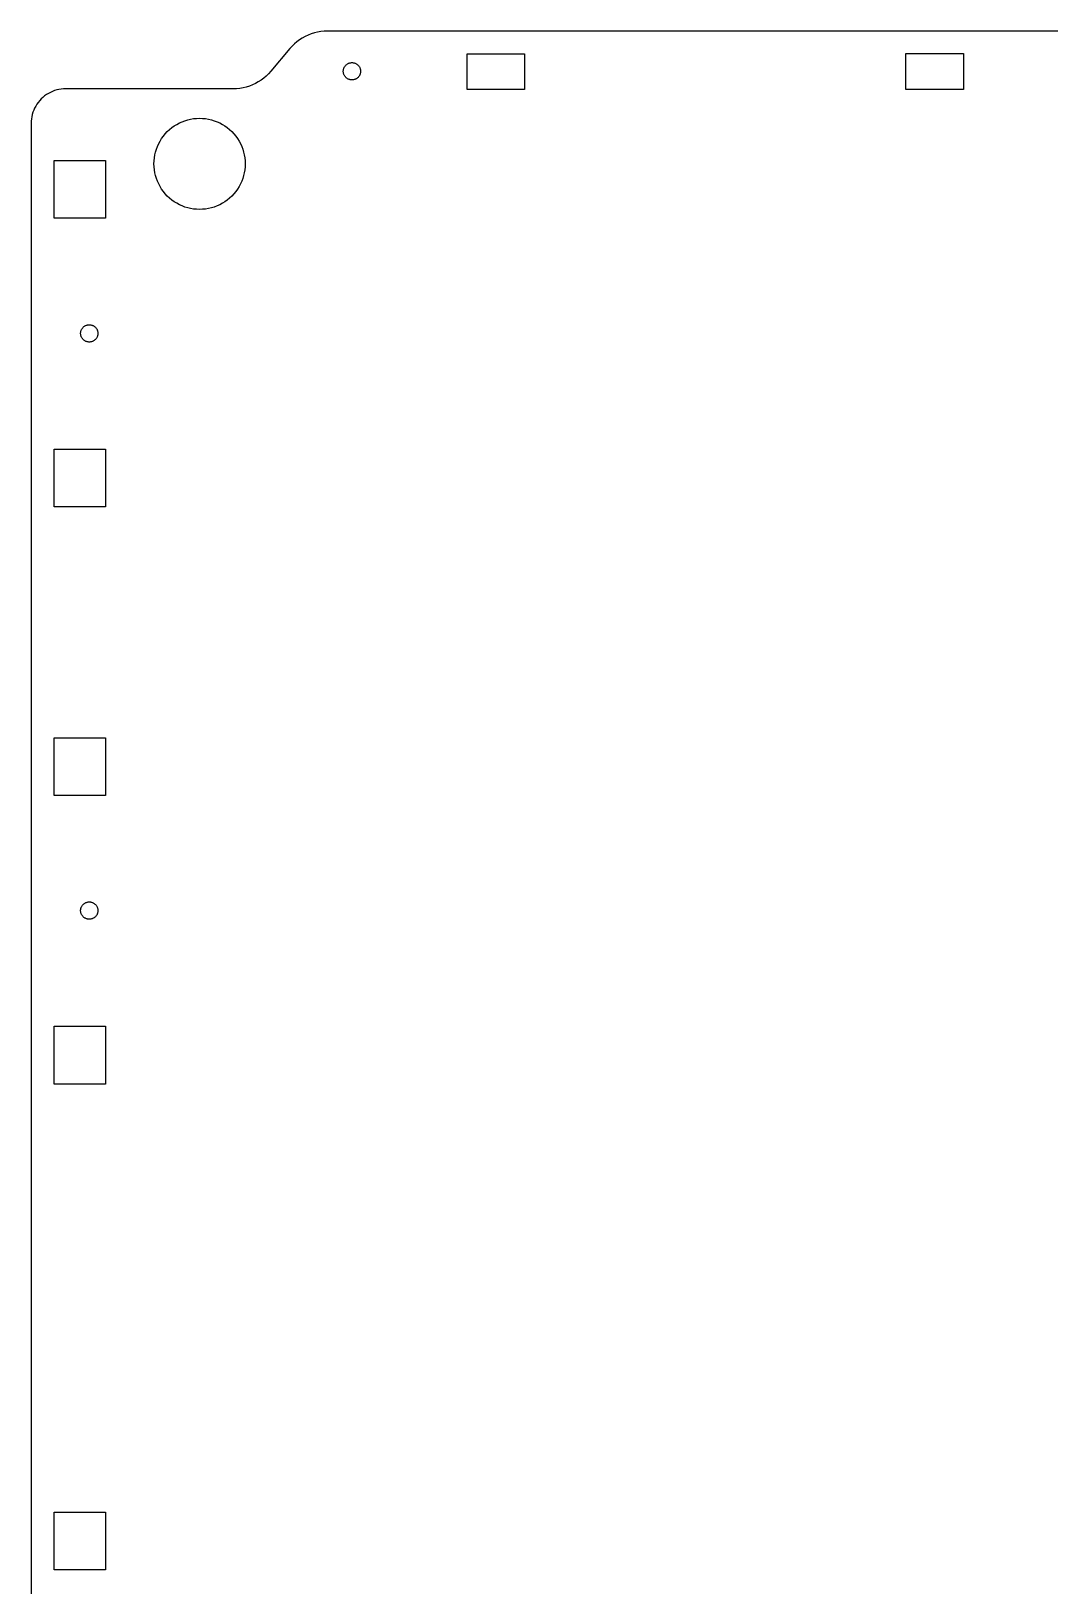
# Model space of a CAD drawing. Header units: metres. Extents: x -1 to 830, y 0 to 1551.
# Drawn here: x -0.6 to 176, y 762.2 to 1031.6 of the extents above; entities that cross this region are included whole.
import ezdxf

# ---------------------------------------------------------------- set-up
doc = ezdxf.new("R2010")
doc.units = ezdxf.units.M

msp = doc.modelspace()

# ---------------------------------------------------------------- linework, layer by layer
for p, q in [((45.0137, 1029.37), (44.6055, 1028.97)), ((45.4482, 1029.74), (45.0137, 1029.37)), ((45.9072, 1030.08), (45.4482, 1029.74)), ((46.3867, 1030.38), (45.9072, 1030.08)), ((46.8867, 1030.66), (46.3867, 1030.38)), ((47.4033, 1030.9), (46.8867, 1030.66)), ((47.9355, 1031.11), (47.4033, 1030.9)), ((48.4805, 1031.28), (47.9355, 1031.11)), ((49.0352, 1031.41), (48.4805, 1031.28)), ((49.5977, 1031.5), (49.0352, 1031.41)), ((50.165, 1031.56), (49.5977, 1031.5)), ((50.7354, 1031.58), (50.165, 1031.56)), ((311.025, 1031.58), (50.7354, 1031.58)), ((44.2236, 1028.54), (40.9277, 1024.62)), ((44.6055, 1028.97), (44.2236, 1028.54)), ((74.9375, 1021.46), (74.9375, 1027.66)), ((74.9375, 1027.66), (84.9102, 1027.66)), ((84.9102, 1027.66), (84.9102, 1021.46)), ((151.012, 1021.47), (151.012, 1027.67)), ((151.012, 1027.67), (160.983, 1027.67)), ((160.983, 1027.67), (160.983, 1021.47)), ((40.1387, 1023.79), (39.7041, 1023.42)), ((40.5469, 1024.19), (40.1387, 1023.79)), ((40.9277, 1024.62), (40.5469, 1024.19)), ((53.4932, 1024.62), (53.4961, 1024.72)), ((53.4961, 1024.52), (53.4932, 1024.62)), ((53.4961, 1024.72), (53.5059, 1024.81)), ((53.5059, 1024.42), (53.4961, 1024.52)), ((53.5059, 1024.81), (53.5215, 1024.91)), ((53.5215, 1024.33), (53.5059, 1024.42)), ((53.5215, 1024.91), (53.5439, 1025.01)), ((53.5439, 1024.23), (53.5215, 1024.33)), ((53.5439, 1025.01), (53.5723, 1025.1)), ((53.5723, 1024.14), (53.5439, 1024.23)), ((53.5723, 1025.1), (53.6064, 1025.19)), ((53.6064, 1024.04), (53.5723, 1024.14)), ((53.6064, 1025.19), (53.6475, 1025.28)), ((53.6475, 1023.96), (53.6064, 1024.04)), ((53.6475, 1025.28), (53.6934, 1025.37)), ((53.6934, 1023.87), (53.6475, 1023.96)), ((53.6934, 1025.37), (53.7451, 1025.45)), ((53.7451, 1023.79), (53.6934, 1023.87)), ((53.7451, 1025.45), (53.8027, 1025.53)), ((53.8027, 1023.71), (53.7451, 1023.79)), ((53.8027, 1025.53), (53.8652, 1025.61)), ((53.8652, 1023.63), (53.8027, 1023.71)), ((53.8652, 1025.61), (53.9316, 1025.68)), ((53.9316, 1025.68), (54.0039, 1025.75)), ((54.0039, 1025.75), (54.0801, 1025.81)), ((54.0801, 1025.81), (54.1592, 1025.87)), ((54.1592, 1025.87), (54.2432, 1025.92)), ((54.2432, 1025.92), (54.3291, 1025.96)), ((54.3291, 1025.96), (54.4189, 1026)), ((54.4189, 1026), (54.5107, 1026.04)), ((54.5107, 1026.04), (54.6045, 1026.07)), ((54.6045, 1026.07), (54.7002, 1026.09)), ((54.7002, 1026.09), (54.7969, 1026.11)), ((54.7969, 1026.11), (54.8945, 1026.12)), ((54.8945, 1026.12), (55.0908, 1026.12)), ((55.0908, 1026.12), (55.1885, 1026.11)), ((55.1885, 1026.11), (55.2852, 1026.09)), ((55.2852, 1026.09), (55.3809, 1026.07)), ((55.3809, 1026.07), (55.4746, 1026.04)), ((55.4746, 1026.04), (55.5664, 1026)), ((55.5664, 1026), (55.6562, 1025.96)), ((55.6562, 1025.96), (55.7432, 1025.92)), ((55.7432, 1025.92), (55.8262, 1025.87)), ((55.8262, 1025.87), (55.9062, 1025.81)), ((55.9062, 1025.81), (55.9814, 1025.75)), ((55.9814, 1025.75), (56.0537, 1025.68)), ((56.0537, 1025.68), (56.1201, 1025.61)), ((56.1201, 1025.61), (56.1826, 1025.53)), ((56.1826, 1023.71), (56.1201, 1023.63)), ((56.1826, 1025.53), (56.2402, 1025.45)), ((56.2402, 1023.79), (56.1826, 1023.71)), ((56.2402, 1025.45), (56.292, 1025.37)), ((56.292, 1023.87), (56.2402, 1023.79)), ((56.292, 1025.37), (56.3379, 1025.28)), ((56.3379, 1023.96), (56.292, 1023.87)), ((56.3379, 1025.28), (56.3789, 1025.19)), ((56.3789, 1024.04), (56.3379, 1023.96)), ((56.3789, 1025.19), (56.4131, 1025.1)), ((56.4131, 1024.14), (56.3789, 1024.04)), ((56.4131, 1025.1), (56.4414, 1025.01)), ((56.4414, 1024.23), (56.4131, 1024.14)), ((56.4414, 1025.01), (56.4639, 1024.91)), ((56.4639, 1024.33), (56.4414, 1024.23)), ((56.4639, 1024.91), (56.4795, 1024.81)), ((56.4795, 1024.42), (56.4639, 1024.33)), ((56.4795, 1024.81), (56.4893, 1024.72)), ((56.4893, 1024.52), (56.4795, 1024.42)), ((56.4893, 1024.72), (56.4932, 1024.62)), ((56.4932, 1024.62), (56.4893, 1024.52)), ((2.72656, 1020.96), (2.38086, 1020.78)), ((3.08398, 1021.12), (2.72656, 1020.96)), ((3.45215, 1021.26), (3.08398, 1021.12)), ((3.82715, 1021.38), (3.45215, 1021.26)), ((4.20996, 1021.46), (3.82715, 1021.38)), ((4.59766, 1021.53), (4.20996, 1021.46)), ((4.98828, 1021.57), (4.59766, 1021.53)), ((5.38086, 1021.58), (4.98828, 1021.57)), ((34.417, 1021.58), (5.38086, 1021.58)), ((34.9873, 1021.6), (34.417, 1021.58)), ((35.5547, 1021.66), (34.9873, 1021.6)), ((36.1172, 1021.75), (35.5547, 1021.66)), ((36.6719, 1021.88), (36.1172, 1021.75)), ((37.2168, 1022.05), (36.6719, 1021.88)), ((37.748, 1022.26), (37.2168, 1022.05)), ((38.2656, 1022.5), (37.748, 1022.26)), ((38.7656, 1022.78), (38.2656, 1022.5)), ((39.2451, 1023.08), (38.7656, 1022.78)), ((39.7041, 1023.42), (39.2451, 1023.08)), ((53.9316, 1023.56), (53.8652, 1023.63)), ((54.0039, 1023.49), (53.9316, 1023.56)), ((54.0801, 1023.43), (54.0039, 1023.49)), ((54.1592, 1023.37), (54.0801, 1023.43)), ((54.2432, 1023.32), (54.1592, 1023.37)), ((54.3291, 1023.27), (54.2432, 1023.32)), ((54.4189, 1023.23), (54.3291, 1023.27)), ((54.5107, 1023.2), (54.4189, 1023.23)), ((54.6045, 1023.17), (54.5107, 1023.2)), ((54.7002, 1023.15), (54.6045, 1023.17)), ((54.7969, 1023.13), (54.7002, 1023.15)), ((54.8945, 1023.12), (54.7969, 1023.13)), ((55.0908, 1023.12), (54.8945, 1023.12)), ((55.1885, 1023.13), (55.0908, 1023.12)), ((55.2852, 1023.15), (55.1885, 1023.13)), ((55.3809, 1023.17), (55.2852, 1023.15)), ((55.4746, 1023.2), (55.3809, 1023.17)), ((55.5664, 1023.23), (55.4746, 1023.2)), ((55.6562, 1023.27), (55.5664, 1023.23)), ((55.7432, 1023.32), (55.6562, 1023.27)), ((55.8262, 1023.37), (55.7432, 1023.32)), ((55.9062, 1023.43), (55.8262, 1023.37)), ((55.9814, 1023.49), (55.9062, 1023.43)), ((56.0537, 1023.56), (55.9814, 1023.49)), ((56.1201, 1023.63), (56.0537, 1023.56)), ((84.9102, 1021.46), (74.9375, 1021.46)), ((160.983, 1021.47), (151.012, 1021.47)), ((0.18457, 1018.58), (-0.00098, 1018.23)), ((0.3916, 1018.91), (0.18457, 1018.58)), ((0.62012, 1019.23), (0.3916, 1018.91)), ((0.86914, 1019.54), (0.62012, 1019.23)), ((1.1377, 1019.82), (0.86914, 1019.54)), ((1.4248, 1020.09), (1.1377, 1019.82)), ((1.72754, 1020.34), (1.4248, 1020.09)), ((2.04688, 1020.57), (1.72754, 1020.34)), ((2.38086, 1020.78), (2.04688, 1020.57)), ((-0.60645, 1015.97), (-0.61914, 1015.58)), ((-0.61914, 1015.58), (-0.61914, 534.27)), ((-0.56836, 1016.36), (-0.60645, 1015.97)), ((-0.50391, 1016.75), (-0.56836, 1016.36)), ((-0.41504, 1017.13), (-0.50391, 1016.75)), ((-0.30078, 1017.51), (-0.41504, 1017.13)), ((-0.16309, 1017.88), (-0.30078, 1017.51)), ((-0.00098, 1018.23), (-0.16309, 1017.88)), ((24.6309, 1015.42), (25.0859, 1015.67)), ((25.0859, 1015.67), (25.5576, 1015.88)), ((25.5576, 1015.88), (26.041, 1016.06)), ((26.041, 1016.06), (26.5361, 1016.21)), ((26.5361, 1016.21), (27.0391, 1016.33)), ((27.0391, 1016.33), (27.5488, 1016.41)), ((27.5488, 1016.41), (28.0635, 1016.46)), ((28.0635, 1016.46), (28.5801, 1016.48)), ((28.5801, 1016.48), (29.0967, 1016.46)), ((29.0967, 1016.46), (29.6113, 1016.41)), ((29.6113, 1016.41), (30.1221, 1016.33)), ((30.1221, 1016.33), (30.625, 1016.21)), ((30.625, 1016.21), (31.1201, 1016.06)), ((31.1201, 1016.06), (31.6035, 1015.88)), ((31.6035, 1015.88), (32.0742, 1015.67)), ((32.0742, 1015.67), (32.5303, 1015.42)), ((21.7393, 1012.53), (22.0117, 1012.97)), ((22.0117, 1012.97), (22.3125, 1013.39)), ((22.3125, 1013.39), (22.6406, 1013.79)), ((22.6406, 1013.79), (22.9941, 1014.17)), ((22.9941, 1014.17), (23.3721, 1014.52)), ((23.3721, 1014.52), (23.7715, 1014.85)), ((23.7715, 1014.85), (24.1914, 1015.15)), ((24.1914, 1015.15), (24.6309, 1015.42)), ((32.5303, 1015.42), (32.9697, 1015.15)), ((32.9697, 1015.15), (33.3896, 1014.85)), ((33.3896, 1014.85), (33.7891, 1014.52)), ((33.7891, 1014.52), (34.167, 1014.17)), ((34.167, 1014.17), (34.5195, 1013.79)), ((34.5195, 1013.79), (34.8477, 1013.39)), ((34.8477, 1013.39), (35.1494, 1012.97)), ((35.1494, 1012.97), (35.4219, 1012.53)), ((20.832, 1010.12), (20.9492, 1010.63)), ((20.9492, 1010.63), (21.0996, 1011.12)), ((21.0996, 1011.12), (21.2822, 1011.6)), ((21.2822, 1011.6), (21.4951, 1012.08)), ((21.4951, 1012.08), (21.7393, 1012.53)), ((35.4219, 1012.53), (35.666, 1012.08)), ((35.666, 1012.08), (35.8789, 1011.6)), ((35.8789, 1011.6), (36.0615, 1011.12)), ((36.0615, 1011.12), (36.2109, 1010.63)), ((36.2109, 1010.63), (36.3291, 1010.12)), ((3.3584, 999.15), (3.3584, 1009.15)), ((3.3584, 1009.15), (12.2646, 1009.15)), ((12.2646, 1009.15), (12.2646, 999.15)), ((20.6807, 1008.58), (20.6973, 1009.1)), ((20.6973, 1008.06), (20.6807, 1008.58)), ((20.6973, 1009.1), (20.748, 1009.61)), ((20.748, 1007.55), (20.6973, 1008.06)), ((20.748, 1009.61), (20.832, 1010.12)), ((20.832, 1007.04), (20.748, 1007.55)), ((36.3291, 1010.12), (36.4131, 1009.61)), ((36.4131, 1007.55), (36.3291, 1007.04)), ((36.4131, 1009.61), (36.4639, 1009.1)), ((36.4639, 1008.06), (36.4131, 1007.55)), ((36.4639, 1009.1), (36.4805, 1008.58)), ((36.4805, 1008.58), (36.4639, 1008.06)), ((20.9492, 1006.54), (20.832, 1007.04)), ((21.0996, 1006.04), (20.9492, 1006.54)), ((21.2822, 1005.56), (21.0996, 1006.04)), ((21.4951, 1005.09), (21.2822, 1005.56)), ((21.7393, 1004.63), (21.4951, 1005.09)), ((35.666, 1005.09), (35.4219, 1004.63)), ((35.8789, 1005.56), (35.666, 1005.09)), ((36.0615, 1006.04), (35.8789, 1005.56)), ((36.2109, 1006.54), (36.0615, 1006.04)), ((36.3291, 1007.04), (36.2109, 1006.54)), ((22.0117, 1004.19), (21.7393, 1004.63)), ((22.3125, 1003.77), (22.0117, 1004.19)), ((22.6406, 1003.37), (22.3125, 1003.77)), ((22.9941, 1003), (22.6406, 1003.37)), ((23.3721, 1002.64), (22.9941, 1003)), ((23.7715, 1002.31), (23.3721, 1002.64)), ((24.1914, 1002.01), (23.7715, 1002.31)), ((33.3896, 1002.31), (32.9697, 1002.01)), ((33.7891, 1002.64), (33.3896, 1002.31)), ((34.167, 1003), (33.7891, 1002.64)), ((34.5195, 1003.37), (34.167, 1003)), ((34.8477, 1003.77), (34.5195, 1003.37)), ((35.1494, 1004.19), (34.8477, 1003.77)), ((35.4219, 1004.63), (35.1494, 1004.19)), ((24.6309, 1001.74), (24.1914, 1002.01)), ((25.0859, 1001.5), (24.6309, 1001.74)), ((25.5576, 1001.28), (25.0859, 1001.5)), ((26.041, 1001.1), (25.5576, 1001.28)), ((26.5361, 1000.95), (26.041, 1001.1)), ((27.0391, 1000.83), (26.5361, 1000.95)), ((27.5488, 1000.75), (27.0391, 1000.83)), ((28.0635, 1000.7), (27.5488, 1000.75)), ((28.5801, 1000.68), (28.0635, 1000.7)), ((29.0967, 1000.7), (28.5801, 1000.68)), ((29.6113, 1000.75), (29.0967, 1000.7)), ((30.1221, 1000.83), (29.6113, 1000.75)), ((30.625, 1000.95), (30.1221, 1000.83)), ((31.1201, 1001.1), (30.625, 1000.95)), ((31.6035, 1001.28), (31.1201, 1001.1)), ((32.0742, 1001.5), (31.6035, 1001.28)), ((32.5303, 1001.74), (32.0742, 1001.5)), ((32.9697, 1002.01), (32.5303, 1001.74)), ((12.2646, 999.15), (3.3584, 999.15)), ((8.71191, 980.507), (8.79883, 980.554)), ((8.79883, 980.554), (8.8877, 980.594)), ((8.8877, 980.594), (8.97949, 980.629)), ((8.97949, 980.629), (9.07324, 980.657)), ((9.07324, 980.657), (9.16895, 980.68)), ((9.16895, 980.68), (9.2666, 980.695)), ((9.2666, 980.695), (9.36426, 980.705)), ((9.36426, 980.705), (9.46191, 980.708)), ((9.46191, 980.708), (9.56055, 980.705)), ((9.56055, 980.705), (9.6582, 980.695)), ((9.6582, 980.695), (9.75488, 980.68)), ((9.75488, 980.68), (9.85059, 980.657)), ((9.85059, 980.657), (9.94434, 980.629)), ((9.94434, 980.629), (10.0361, 980.594)), ((10.0361, 980.594), (10.125, 980.554)), ((10.125, 980.554), (10.2119, 980.507)), ((7.96191, 979.208), (7.96484, 979.307)), ((7.96484, 979.11), (7.96191, 979.208)), ((7.96484, 979.307), (7.97461, 979.404)), ((7.97461, 979.013), (7.96484, 979.11)), ((7.97461, 979.404), (7.99121, 979.501)), ((7.99121, 978.915), (7.97461, 979.013)), ((7.99121, 979.501), (8.0127, 979.597)), ((8.0127, 978.82), (7.99121, 978.915)), ((8.0127, 979.597), (8.04199, 979.69)), ((8.04199, 978.726), (8.0127, 978.82)), ((8.04199, 979.69), (8.07617, 979.782)), ((8.07617, 978.634), (8.04199, 978.726)), ((8.07617, 979.782), (8.11621, 979.871)), ((8.11621, 978.545), (8.07617, 978.634)), ((8.11621, 979.871), (8.16309, 979.958)), ((8.16309, 978.458), (8.11621, 978.545)), ((8.16309, 979.958), (8.21484, 980.041)), ((8.21484, 978.375), (8.16309, 978.458)), ((8.21484, 980.041), (8.27148, 980.121)), ((8.27148, 978.295), (8.21484, 978.375)), ((8.27148, 980.121), (8.33398, 980.197)), ((8.33398, 978.219), (8.27148, 978.295)), ((8.33398, 980.197), (8.40137, 980.269)), ((8.40137, 978.147), (8.33398, 978.219)), ((8.40137, 980.269), (8.47266, 980.336)), ((8.47266, 978.08), (8.40137, 978.147)), ((8.47266, 980.336), (8.54883, 980.398)), ((8.54883, 978.018), (8.47266, 978.08)), ((8.54883, 980.398), (8.62891, 980.455)), ((8.62891, 977.961), (8.54883, 978.018)), ((8.62891, 980.455), (8.71191, 980.507)), ((8.71191, 977.909), (8.62891, 977.961)), ((8.79883, 977.862), (8.71191, 977.909)), ((8.8877, 977.822), (8.79883, 977.862)), ((10.125, 977.862), (10.0361, 977.822)), ((10.2119, 977.909), (10.125, 977.862)), ((10.2119, 980.507), (10.2949, 980.455)), ((10.2949, 977.961), (10.2119, 977.909)), ((10.2949, 980.455), (10.375, 980.398)), ((10.375, 978.018), (10.2949, 977.961)), ((10.375, 980.398), (10.4512, 980.336)), ((10.4512, 978.08), (10.375, 978.018)), ((10.4512, 980.336), (10.5225, 980.269)), ((10.5225, 978.147), (10.4512, 978.08)), ((10.5225, 980.269), (10.5898, 980.197)), ((10.5898, 978.219), (10.5225, 978.147)), ((10.5898, 980.197), (10.6523, 980.121)), ((10.6523, 978.295), (10.5898, 978.219)), ((10.6523, 980.121), (10.709, 980.041)), ((10.709, 978.375), (10.6523, 978.295)), ((10.709, 980.041), (10.7607, 979.958)), ((10.7607, 978.458), (10.709, 978.375)), ((10.7607, 979.958), (10.8076, 979.871)), ((10.8076, 978.545), (10.7607, 978.458)), ((10.8076, 979.871), (10.8477, 979.782)), ((10.8477, 978.634), (10.8076, 978.545)), ((10.8477, 979.782), (10.8828, 979.69)), ((10.8828, 978.726), (10.8477, 978.634)), ((10.8828, 979.69), (10.9111, 979.597)), ((10.9111, 978.82), (10.8828, 978.726)), ((10.9111, 979.597), (10.9336, 979.501)), ((10.9336, 978.915), (10.9111, 978.82)), ((10.9336, 979.501), (10.9492, 979.404)), ((10.9492, 979.013), (10.9336, 978.915)), ((10.9492, 979.404), (10.959, 979.307)), ((10.959, 979.11), (10.9492, 979.013)), ((10.959, 979.307), (10.9619, 979.208)), ((10.9619, 979.208), (10.959, 979.11)), ((8.97949, 977.788), (8.8877, 977.822)), ((9.07324, 977.759), (8.97949, 977.788)), ((9.16895, 977.737), (9.07324, 977.759)), ((9.2666, 977.721), (9.16895, 977.737)), ((9.36426, 977.711), (9.2666, 977.721)), ((9.46191, 977.708), (9.36426, 977.711)), ((9.56055, 977.711), (9.46191, 977.708)), ((9.6582, 977.721), (9.56055, 977.711)), ((9.75488, 977.737), (9.6582, 977.721)), ((9.85059, 977.759), (9.75488, 977.737)), ((9.94434, 977.788), (9.85059, 977.759)), ((10.0361, 977.822), (9.94434, 977.788)), ((3.3584, 949.154), (3.3584, 959.154)), ((3.3584, 959.154), (12.2646, 959.154)), ((12.2646, 959.154), (12.2646, 949.154)), ((12.2646, 949.154), (3.3584, 949.154)), ((3.3584, 899.154), (3.3584, 909.154)), ((3.3584, 909.154), (12.2646, 909.154)), ((12.2646, 909.154), (12.2646, 899.154)), ((12.2646, 899.154), (3.3584, 899.154)), ((7.96191, 879.208), (7.96484, 879.307)), ((7.96484, 879.11), (7.96191, 879.208)), ((7.96484, 879.307), (7.97461, 879.404)), ((7.97461, 879.013), (7.96484, 879.11)), ((7.97461, 879.404), (7.99121, 879.501)), ((7.99121, 878.915), (7.97461, 879.013)), ((7.99121, 879.501), (8.0127, 879.597)), ((8.0127, 878.82), (7.99121, 878.915)), ((8.0127, 879.597), (8.04199, 879.69)), ((8.04199, 878.726), (8.0127, 878.82)), ((8.04199, 879.69), (8.07617, 879.782)), ((8.07617, 878.634), (8.04199, 878.726)), ((8.07617, 879.782), (8.11621, 879.871)), ((8.11621, 878.545), (8.07617, 878.634)), ((8.11621, 879.871), (8.16309, 879.958)), ((8.16309, 878.458), (8.11621, 878.545)), ((8.16309, 879.958), (8.21484, 880.041)), ((8.21484, 878.375), (8.16309, 878.458)), ((8.21484, 880.041), (8.27148, 880.121)), ((8.27148, 878.295), (8.21484, 878.375)), ((8.27148, 880.121), (8.33398, 880.197)), ((8.33398, 878.219), (8.27148, 878.295)), ((8.33398, 880.197), (8.40137, 880.269)), ((8.40137, 878.147), (8.33398, 878.219)), ((8.40137, 880.269), (8.47266, 880.336)), ((8.47266, 880.336), (8.54883, 880.398)), ((8.54883, 880.398), (8.62891, 880.455)), ((8.62891, 880.455), (8.71191, 880.507)), ((8.71191, 880.507), (8.79883, 880.554)), ((8.79883, 880.554), (8.8877, 880.594)), ((8.8877, 880.594), (8.97949, 880.629)), ((8.97949, 880.629), (9.07324, 880.657)), ((9.07324, 880.657), (9.16895, 880.68)), ((9.16895, 880.68), (9.2666, 880.695)), ((9.2666, 880.695), (9.36426, 880.705)), ((9.36426, 880.705), (9.46191, 880.708)), ((9.46191, 880.708), (9.56055, 880.705)), ((9.56055, 880.705), (9.6582, 880.695)), ((9.6582, 880.695), (9.75488, 880.68)), ((9.75488, 880.68), (9.85059, 880.657)), ((9.85059, 880.657), (9.94434, 880.629)), ((9.94434, 880.629), (10.0361, 880.594)), ((10.0361, 880.594), (10.125, 880.554)), ((10.125, 880.554), (10.2119, 880.507)), ((10.2119, 880.507), (10.2949, 880.455)), ((10.2949, 880.455), (10.375, 880.398)), ((10.375, 880.398), (10.4512, 880.336)), ((10.4512, 880.336), (10.5225, 880.269)), ((10.5225, 880.269), (10.5898, 880.197)), ((10.5898, 878.219), (10.5225, 878.147)), ((10.5898, 880.197), (10.6523, 880.121)), ((10.6523, 878.295), (10.5898, 878.219)), ((10.6523, 880.121), (10.709, 880.041)), ((10.709, 878.375), (10.6523, 878.295)), ((10.709, 880.041), (10.7607, 879.958)), ((10.7607, 878.458), (10.709, 878.375)), ((10.7607, 879.958), (10.8076, 879.871)), ((10.8076, 878.545), (10.7607, 878.458)), ((10.8076, 879.871), (10.8477, 879.782)), ((10.8477, 878.634), (10.8076, 878.545)), ((10.8477, 879.782), (10.8828, 879.69)), ((10.8828, 878.726), (10.8477, 878.634)), ((10.8828, 879.69), (10.9111, 879.597)), ((10.9111, 878.82), (10.8828, 878.726)), ((10.9111, 879.597), (10.9336, 879.501)), ((10.9336, 878.915), (10.9111, 878.82)), ((10.9336, 879.501), (10.9492, 879.404)), ((10.9492, 879.013), (10.9336, 878.915)), ((10.9492, 879.404), (10.959, 879.307)), ((10.959, 879.11), (10.9492, 879.013)), ((10.959, 879.307), (10.9619, 879.208)), ((10.9619, 879.208), (10.959, 879.11)), ((8.47266, 878.08), (8.40137, 878.147)), ((8.54883, 878.018), (8.47266, 878.08)), ((8.62891, 877.961), (8.54883, 878.018)), ((8.71191, 877.909), (8.62891, 877.961)), ((8.79883, 877.862), (8.71191, 877.909)), ((8.8877, 877.822), (8.79883, 877.862)), ((8.97949, 877.788), (8.8877, 877.822)), ((9.07324, 877.759), (8.97949, 877.788)), ((9.16895, 877.737), (9.07324, 877.759)), ((9.2666, 877.721), (9.16895, 877.737)), ((9.36426, 877.711), (9.2666, 877.721)), ((9.46191, 877.708), (9.36426, 877.711)), ((9.56055, 877.711), (9.46191, 877.708)), ((9.6582, 877.721), (9.56055, 877.711)), ((9.75488, 877.737), (9.6582, 877.721)), ((9.85059, 877.759), (9.75488, 877.737)), ((9.94434, 877.788), (9.85059, 877.759)), ((10.0361, 877.822), (9.94434, 877.788)), ((10.125, 877.862), (10.0361, 877.822)), ((10.2119, 877.909), (10.125, 877.862)), ((10.2949, 877.961), (10.2119, 877.909)), ((10.375, 878.018), (10.2949, 877.961)), ((10.4512, 878.08), (10.375, 878.018)), ((10.5225, 878.147), (10.4512, 878.08)), ((3.3584, 849.154), (3.3584, 859.154)), ((3.3584, 859.154), (12.2646, 859.154)), ((12.2646, 859.154), (12.2646, 849.154)), ((12.2646, 849.154), (3.3584, 849.154)), ((3.3584, 764.982), (3.3584, 774.982)), ((3.3584, 774.982), (12.2646, 774.982)), ((12.2646, 774.982), (12.2646, 764.982)), ((12.2646, 764.982), (3.3584, 764.982))]:
    msp.add_line(p, q)

doc.saveas('drawing.dxf')
